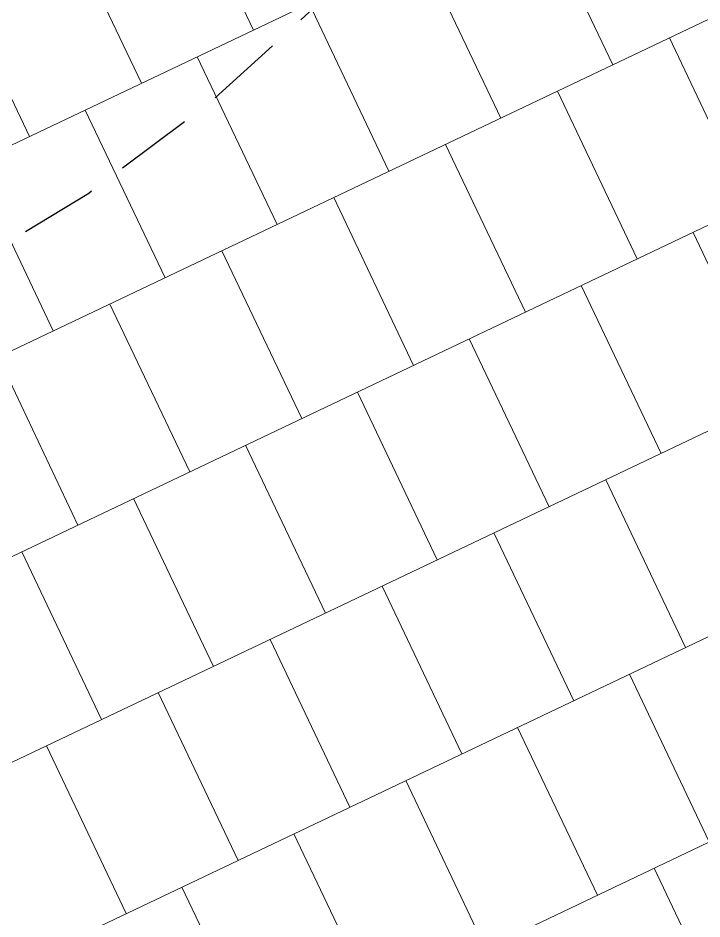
# Model space of a CAD drawing. Header units: metres. Extents: x 678805 to 1359287, y 2747329 to 5497370.
# Drawn here: x 679666.475 to 679668.683, y 2748569.341 to 2748572.25 of the extents above; entities that cross this region are included whole.
import ezdxf

# ---------------------------------------------------------------- set-up
doc = ezdxf.new("R2010")
doc.units = ezdxf.units.M
doc.linetypes.add('XREF_MON_SFT_TREES$0$HIDDEN', pattern=[0.375, 0.25, -0.125])
for name, color, linetype in [('00_XREF_MON_HSC_PAVEMENT', 7, 'Continuous'), ('00_XREF_TWQ_SFT_TREES', 7, 'Continuous'), ('XREF_MON_SFT_TREES$0$SL_TREE_CANOPY', 251, 'XREF_MON_SFT_TREES$0$HIDDEN')]:
    doc.layers.add(name, color=color, linetype=linetype)
doc.layers.add('XREF_MON_HSC_PAVEMENT$0$02-L-Joints-Paviment_07_Precast Concrete Blocks 60X40', color=7, linetype='Continuous', lineweight=5, true_color=0x999999)
doc.layers.add('XREF_MON_HSC_PAVEMENT$0$03-TR-Pavement_07_Precast Concrete Blocks 60X40', color=7, linetype='Continuous', lineweight=5, true_color=0x999999)
doc.layers.add('XREF_MON_SFT_TREES$0$SL_TREE_ZIZIPHUS_SPINA', color=7, linetype='Continuous', true_color=0xc6d408)
doc.layers.get('XREF_MON_SFT_TREES$0$SL_TREE_ZIZIPHUS_SPINA').off()

# ---------------------------------------------------------------- blocks, each defined once
blk = doc.blocks.new('XREF_MON_SFT_TREES$0$Ziziphus_spina_christi')
at = {"layer": 'XREF_MON_SFT_TREES$0$SL_TREE_CANOPY', "linetype": 'XREF_MON_SFT_TREES$0$HIDDEN'}
blk.add_circle((0, 0), 5, dxfattribs=at)
blk = doc.blocks.new('XREF_MON_SFT_TREES')
at = {"layer": 'XREF_MON_SFT_TREES$0$SL_TREE_ZIZIPHUS_SPINA', "rotation": 25.44812939262281}
blk.add_blockref('XREF_MON_SFT_TREES$0$Ziziphus_spina_christi', (679663.9075, 2748575.8299), dxfattribs=at)
blk = doc.blocks.new('XREF_MON_HSC_PAVEMENT')
at = {"layer": 'XREF_MON_HSC_PAVEMENT$0$02-L-Joints-Paviment_07_Precast Concrete Blocks 60X40'}
for points in [[(679667.2345, 2748572.2111), (679666.9767, 2748572.7529)], [(679668.3946, 2748572.0986), (679668.1368, 2748572.6404)], [(679666.8733, 2748572.0392), (679666.6155, 2748572.581)], [(679668.0334, 2748571.9268), (679667.7756, 2748572.4686)], [(679666.5121, 2748571.8674), (679666.2543, 2748572.4091)], [(679667.6722, 2748571.7549), (679667.4144, 2748572.2967)], [(679668.8352, 2748571.6439), (679668.5774, 2748572.1857)], [(679667.311, 2748571.583), (679667.0532, 2748572.1248)], [(679668.474, 2748571.472), (679668.2162, 2748572.0138)], [(679666.9498, 2748571.4111), (679666.692, 2748571.9529)], [(679668.1128, 2748571.3001), (679667.855, 2748571.8419)], [(679666.5886, 2748571.2393), (679666.3308, 2748571.781)], [(679667.7516, 2748571.1283), (679667.4938, 2748571.67)], [(679668.9117, 2748571.0158), (679668.6539, 2748571.5576)], [(679667.3905, 2748570.9564), (679667.1326, 2748571.4982)], [(679668.5505, 2748570.8439), (679668.2927, 2748571.3857)], [(679667.0293, 2748570.7845), (679666.7715, 2748571.3263)], [(679668.1893, 2748570.672), (679667.9315, 2748571.2138)], [(679666.6681, 2748570.6126), (679666.4103, 2748571.1544)], [(679667.8281, 2748570.5002), (679667.5703, 2748571.0419)], [(679667.4669, 2748570.3283), (679667.2091, 2748570.8701)], [(679668.63, 2748570.2173), (679668.3721, 2748570.7591)], [(679667.1057, 2748570.1564), (679666.8479, 2748570.6982)], [(679668.2688, 2748570.0454), (679668.011, 2748570.5872)], [(679666.7445, 2748569.9845), (679666.4867, 2748570.5263)], [(679667.9076, 2748569.8735), (679667.6498, 2748570.4153)], [(679667.5464, 2748569.7016), (679667.2886, 2748570.2434)], [(679668.7064, 2748569.5892), (679668.4486, 2748570.131)], [(679667.1852, 2748569.5298), (679666.9274, 2748570.0715)], [(679668.3452, 2748569.4173), (679668.0874, 2748569.9591)], [(679666.824, 2748569.3579), (679666.5662, 2748569.8997)], [(679667.9841, 2748569.2454), (679667.7262, 2748569.7872)], [(679667.6229, 2748569.0735), (679667.365, 2748569.6153)], [(679668.7859, 2748568.9625), (679668.5281, 2748569.5043)], [(679667.2617, 2748568.9017), (679667.0039, 2748569.4434)]]:
    blk.add_lwpolyline(points, dxfattribs=at)
at = {"layer": 'XREF_MON_HSC_PAVEMENT$0$03-TR-Pavement_07_Precast Concrete Blocks 60X40'}
for p, q in [((679649.3522, 2748563.7016), (679669.4373, 2748573.2593)), ((679649.6108, 2748563.1602), (679669.7565, 2748572.7468)), ((679649.8693, 2748562.6187), (679670.0757, 2748572.2342)), ((679650.1279, 2748562.0773), (679670.3949, 2748571.7216)), ((679650.3864, 2748561.5359), (679670.7141, 2748571.209)), ((679652.2775, 2748561.7713), (679671.0333, 2748570.6965))]:
    blk.add_line(p, q, dxfattribs=at)

msp = doc.modelspace()

# ---------------------------------------------------------------- block references
at = {"layer": '00_XREF_MON_HSC_PAVEMENT'}
msp.add_blockref('XREF_MON_HSC_PAVEMENT', (0, 0), dxfattribs=at)
at = {"layer": '00_XREF_TWQ_SFT_TREES'}
msp.add_blockref('XREF_MON_SFT_TREES', (0, 0), dxfattribs=at)

doc.saveas('drawing.dxf')
